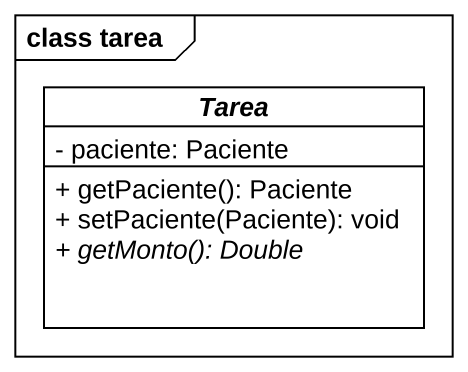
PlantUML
@startuml
mainframe class tarea
hide circle
hide empty members
skinparam classAttributeIconSize 0
abstract class Tarea {
  - paciente: Paciente
  + getPaciente(): Paciente
  + setPaciente(Paciente): void
  {abstract} + getMonto(): Double
}
@enduml
